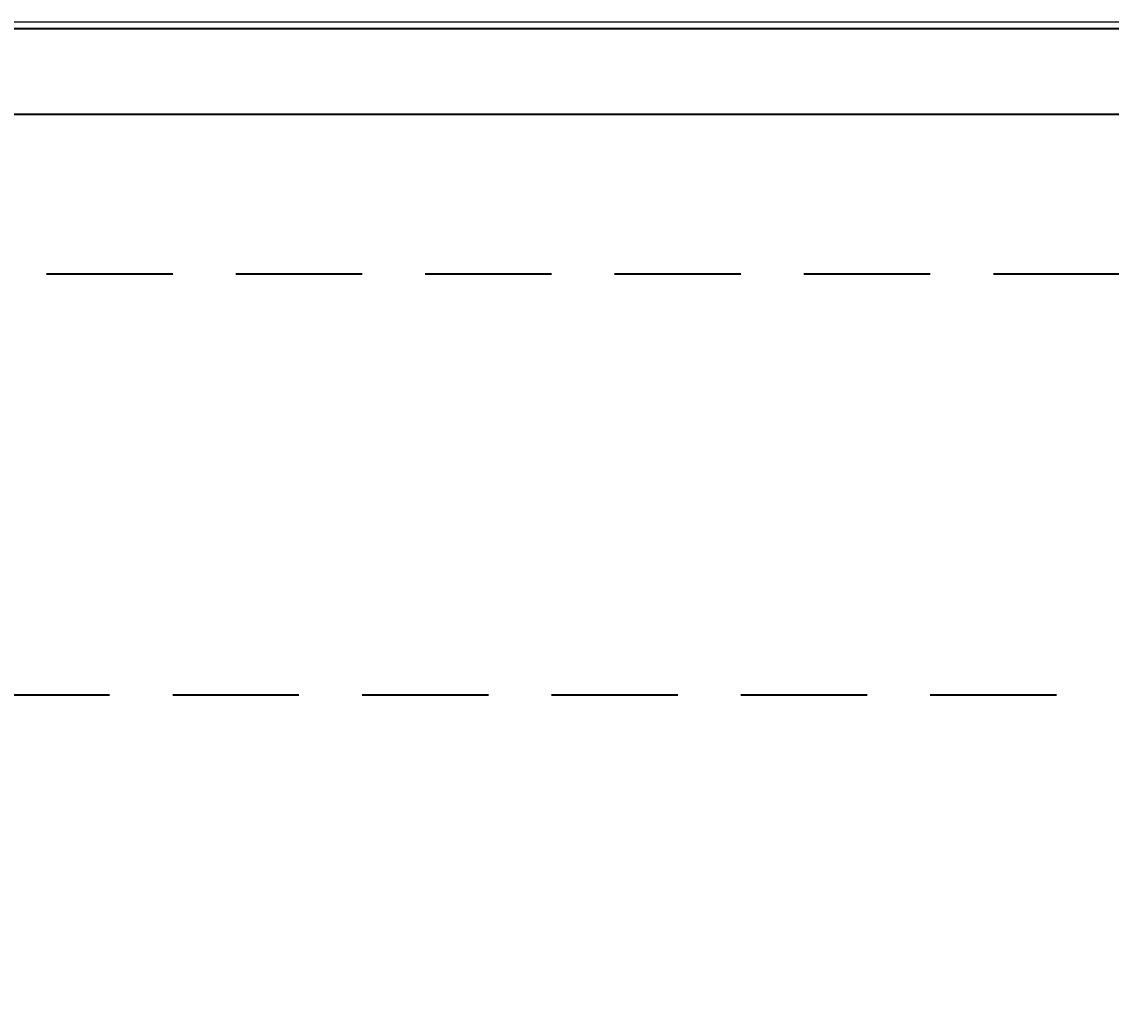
# Model space of a CAD drawing. Header units: millimetres. Extents: x 4739419 to 5837985, y 2291271 to 3446271.
# Drawn here: x 4922247 to 4922894, y 2441809 to 2442391 of the extents above; entities that cross this region are included whole.
import ezdxf

# ---------------------------------------------------------------- set-up
doc = ezdxf.new("R2010")
doc.units = ezdxf.units.MM
doc.linetypes.add('XR-평면도$0$HIDDEN', pattern=[0.375, 0.25, -0.125])
doc.layers.get('0').update_dxf_attribs({"color": 255})
for name, color, linetype, lineweight in [('XR-평면도$0$A-CNTL', 9, 'Continuous', 15), ('XR-평면도$0$A-CONC-LIN1', 9, 'Continuous', 40), ('XR-평면도$0$A-DWXM-SHUT', 9, 'Continuous', 25), ('XR-평면도$0$A-XXXX-STL', 9, 'Continuous', 25)]:
    doc.layers.add(name, color=color, linetype=linetype, lineweight=lineweight)
doc.layers.add('XR-평면도$0$A-DIM', color=9, linetype='Continuous')
doc.styles.add('XR-평면도$0$GHS', font='romans', dxfattribs={"bigfont": 'ngsw.shx'})
doc.dimstyles.new('XR-평면도$0$지누40', dxfattribs={"dimscale": 40, "dimtxt": 1.5, "dimasz": 0.5, "dimexe": 1, "dimexo": 2, "dimgap": 1, "dimtad": 1, "dimdec": 0, "dimzin": 0, "dimdsep": 46, "dimtxsty": 'XR-평면도$0$GHS', "dimblk1": 'XR-평면도$0$DIMDOT', "dimblk2": 'XR-평면도$0$DIMDOT', "dimsah": 1, "dimcen": 3, "dimdle": 2, "dimclrd": 7, "dimclre": 7, "dimclrt": 3, "dimadec": 0, "dimazin": 0, "dimtfac": 1, "dimtdec": 0, "dimtix": 1, "dimtmove": 2, "dimatfit": 3, "dimldrblk": 'XR-평면도$0$DIMDOT', "dimfxl": 1, "dimtolj": 1, "dimtzin": 0, "dimarcsym": 0})

# ---------------------------------------------------------------- blocks, each defined once
blk = doc.blocks.new('XR-평면도$0$중심선(210216)')
at = {"layer": 'XR-평면도$0$A-CNTL', "ltscale": 300}
blk.add_lwpolyline([(-10000, 106000), (186000, 106000)], dxfattribs=at)
blk = doc.blocks.new('XR-평면도$0$셔터(9600)230515')
at = {"layer": 'XR-평면도$0$A-DWXM-SHUT', "ltscale": 20}
for p, q in [((9671.8, 395.95), (279.2, 395.95)), ((129.2, 345), (9671.8, 345))]:
    blk.add_line(p, q, dxfattribs=at)
at = {"layer": 'XR-평면도$0$A-XXXX-STL', "color": 3, "linetype": 'XR-평면도$0$HIDDEN', "ltscale": 300}
blk.add_lwpolyline([(0, 250), (9900, 250), (9900, 0), (0, 0)], close=True, dxfattribs=at)
blk = doc.blocks.new('XR-평면도$0$DIMDOT')
at = {"linetype": 'Continuous'}
blk.add_line((-2, 0), (2, 0), dxfattribs=at)
for radius in [0.5, 0.25]:
    blk.add_circle((0, 0), radius, dxfattribs=at)
blk = doc.blocks.new('*D930')
at = {"layer": 'XR-평면도$0$A-DIM', "color": 7, "lineweight": -2, "transparency": 16777216}
for p, q in [((4921886.81, 2441811.23), (4921886.81, 2441201.99)), ((4931336.81, 2441811.23), (4931336.81, 2441201.99)), ((4921906.81, 2441241.99), (4931316.81, 2441241.99))]:
    blk.add_line(p, q, dxfattribs=at)
at = {"layer": 'XR-평면도$0$A-DIM', "color": 7, "lineweight": -2, "transparency": 16777216, "xscale": 20, "yscale": 20, "zscale": 20, "rotation": 180}
blk.add_blockref('XR-평면도$0$DIMDOT', (4921886.81, 2441241.99), dxfattribs=at)
at = {"layer": 'XR-평면도$0$A-DIM', "color": 7, "lineweight": -2, "transparency": 16777216, "xscale": 20, "yscale": 20, "zscale": 20}
blk.add_blockref('XR-평면도$0$DIMDOT', (4931336.81, 2441241.99), dxfattribs=at)
at = {"layer": 'XR-평면도$0$A-DIM', "color": 3, "transparency": 16777216, "insert": (4926611.81, 2441311.99), "char_height": 60, "attachment_point": 5, "style": 'XR-평면도$0$GHS'}
blk.add_mtext('\\A1;9450', dxfattribs=at)
blk = doc.blocks.new('*D1090')
at = {"layer": 'XR-평면도$0$A-DIM', "color": 7, "lineweight": -2, "transparency": 16777216}
for p, q in [((4921886.82, 2441811.23), (4921886.82, 2441201.99)), ((4931336.82, 2441811.23), (4931336.82, 2441201.99)), ((4921906.82, 2441241.99), (4931316.82, 2441241.99))]:
    blk.add_line(p, q, dxfattribs=at)
at = {"layer": 'XR-평면도$0$A-DIM', "color": 7, "lineweight": -2, "transparency": 16777216, "xscale": 20, "yscale": 20, "zscale": 20, "rotation": 180}
blk.add_blockref('XR-평면도$0$DIMDOT', (4921886.82, 2441241.99), dxfattribs=at)
at = {"layer": 'XR-평면도$0$A-DIM', "color": 7, "lineweight": -2, "transparency": 16777216, "xscale": 20, "yscale": 20, "zscale": 20}
blk.add_blockref('XR-평면도$0$DIMDOT', (4931336.82, 2441241.99), dxfattribs=at)
at = {"layer": 'XR-평면도$0$A-DIM', "color": 3, "transparency": 16777216, "insert": (4926611.82, 2441311.99), "char_height": 60, "attachment_point": 5, "style": 'XR-평면도$0$GHS'}
blk.add_mtext('\\A1;9450', dxfattribs=at)
blk = doc.blocks.new('*D1250')
at = {"layer": 'XR-평면도$0$A-DIM', "color": 7, "lineweight": -2, "transparency": 16777216}
for p, q in [((4921886.82, 2441811.23), (4921886.82, 2441201.99)), ((4931336.82, 2441811.23), (4931336.82, 2441201.99)), ((4921906.82, 2441241.99), (4931316.82, 2441241.99))]:
    blk.add_line(p, q, dxfattribs=at)
at = {"layer": 'XR-평면도$0$A-DIM', "color": 7, "lineweight": -2, "transparency": 16777216, "xscale": 20, "yscale": 20, "zscale": 20, "rotation": 180}
blk.add_blockref('XR-평면도$0$DIMDOT', (4921886.82, 2441241.99), dxfattribs=at)
at = {"layer": 'XR-평면도$0$A-DIM', "color": 7, "lineweight": -2, "transparency": 16777216, "xscale": 20, "yscale": 20, "zscale": 20}
blk.add_blockref('XR-평면도$0$DIMDOT', (4931336.82, 2441241.99), dxfattribs=at)
at = {"layer": 'XR-평면도$0$A-DIM', "color": 3, "transparency": 16777216, "insert": (4926611.82, 2441311.99), "char_height": 60, "attachment_point": 5, "style": 'XR-평면도$0$GHS'}
blk.add_mtext('\\A1;9450', dxfattribs=at)

msp = doc.modelspace()

# ---------------------------------------------------------------- block references
at = {"layer": 'XR-평면도$0$A-CNTL'}
msp.add_blockref('XR-평면도$0$중심선(210216)', (4866111.81, 2336391.23), dxfattribs=at)
at = {"layer": 'XR-평면도$0$A-CONC-LIN1', "xscale": -1}
for p in [(4931561.81, 2441991.23), (4931561.82, 2441991.23), (4931561.82, 2441991.23)]:
    msp.add_blockref('XR-평면도$0$셔터(9600)230515', p, dxfattribs=at)

# ---------------------------------------------------------------- dimensions: what is measured, and where the dimension line sits
at = {"layer": 'XR-평면도$0$A-DIM'}
for base, p1, p2, picture, middle in [((4931336.81, 2441241.99), (4921886.81, 2441891.23, 0), (4931336.81, 2441891.23, 0), '*D930', (4926611.81, 2441311.99)), ((4931336.82, 2441241.99), (4921886.82, 2441891.23, 0), (4931336.82, 2441891.23, 0), '*D1090', (4926611.82, 2441311.99)), ((4931336.82, 2441241.99), (4921886.82, 2441891.23, 0), (4931336.82, 2441891.23, 0), '*D1250', (4926611.82, 2441311.99))]:
    dim = msp.add_linear_dim(base=base, p1=p1, p2=p2, dimstyle='XR-평면도$0$지누40', dxfattribs=at)
    dim.commit()
    dim.dimension.update_dxf_attribs({"geometry": picture, "text_midpoint": middle})

doc.saveas('drawing.dxf')
